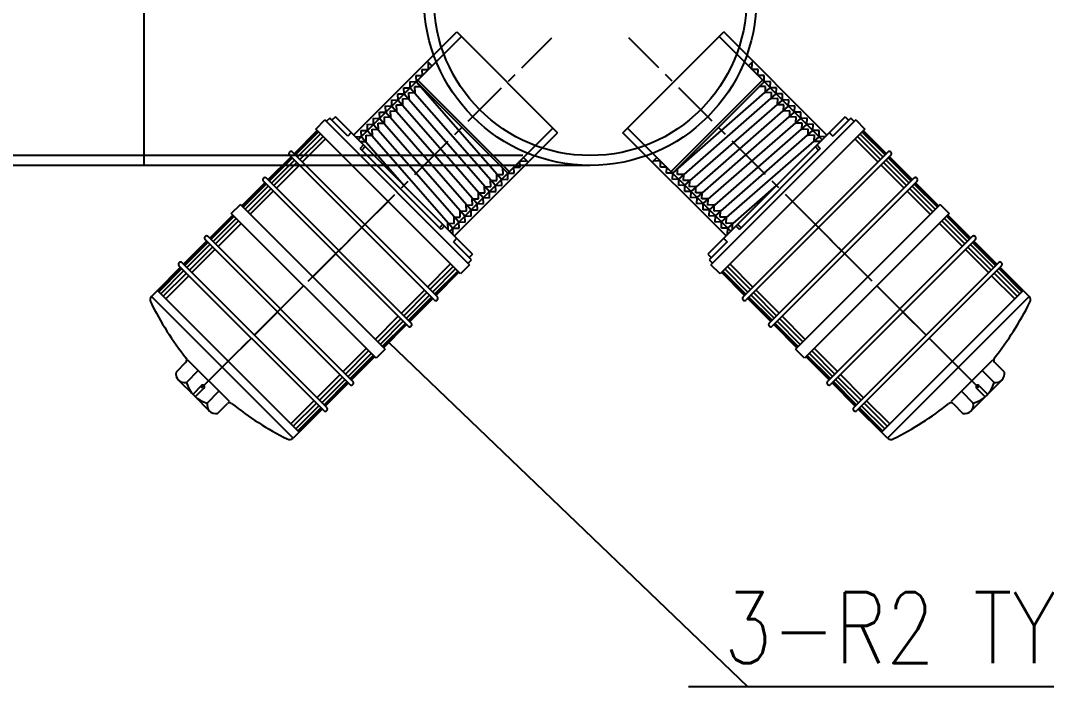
# Model space of a CAD drawing. Extents: x 0 to 36769, y -42 to 11490.
# Drawn here: x 17804 to 18675, y 9455 to 10020 of the extents above; entities that cross this region are included whole.
import ezdxf

# ---------------------------------------------------------------- set-up
doc = ezdxf.new("R2010")
doc.units = 0
doc.header["$LTSCALE"] = 160
doc.header["$MEASUREMENT"] = 0
doc.linetypes.add('CENTER', pattern=[2, 1.25, -0.25, 0.25, -0.25])
doc.layers.get('0').update_dxf_attribs({"linetype": 'CONTINUOUS'})
for name, color, linetype in [('DIM', 7, 'CONTINUOUS'), ('EQI', 3, 'CONTINUOUS'), ('機器', 3, 'CONTINUOUS')]:
    doc.layers.add(name, color=color, linetype=linetype)
doc.styles.add('ROMANSEXTFONT', font='romans.shx', dxfattribs={"width": 0.8, "bigfont": 'extfont.shx'})
doc.dimstyles.get("Standard").update_dxf_attribs({"dimscale": 20, "dimtxt": 2.8, "dimasz": 2.5, "dimexe": 1, "dimexo": 2.5, "dimgap": 0.8, "dimtad": 1, "dimdec": 0, "dimrnd": 0.5, "dimzin": 9, "dimdsep": 46, "dimtxsty": 'ROMANSEXTFONT', "dimblk": 'OPEN', "dimcen": -0.6, "dimclrd": 256, "dimclre": 256, "dimclrt": 2, "dimadec": 0, "dimazin": 0, "dimtfac": 1, "dimtdec": 0, "dimtmove": 1, "dimatfit": 3, "dimldrblk": 'OPEN', "dimfxl": 0, "dimtvp": 1, "dimtolj": 1, "dimtzin": 9, "dimarcsym": 0})

# ---------------------------------------------------------------- blocks, each defined once
blk = doc.blocks.new('OPEN')

msp = doc.modelspace()

# ---------------------------------------------------------------- linework, layer by layer
at = {"layer": 'DIM'}
msp.add_line((18371.22565, 9454.80148), (19160.68288, 9454.80148), dxfattribs=at)
at = {"layer": 'EQI', "color": 1, "linetype": 'CENTER', "ltscale": 0.2}
for p, q in [((17958.16065, 9707.99909), (18255.1455, 10004.98394)), ((18617.57517, 9707.99909), (18320.59032, 10004.98394))]:
    msp.add_line(p, q, dxfattribs=at)
at = {"layer": 'EQI', "color": 6}
for p, q in [((18087.12029, 9922.51866), (18174.64961, 10010.04797)), ((18091.08009, 9918.55886), (18178.60941, 10006.08817)), ((18174.64961, 10010.04797), (18260.20953, 9924.48805)), ((18315.52629, 9924.48805), (18401.08621, 10010.04797)), ((18484.65573, 9918.55886), (18397.12642, 10006.08817)), ((18488.61553, 9922.51866), (18401.08621, 10010.04797)), ((18149.62853, 9985.0269), (18153.58833, 9981.0671)), ((18422.14749, 9981.0671), (18426.10729, 9985.0269)), ((18140.35866, 9967.67731), (18141.7275, 9969.04615)), ((18140.35866, 9967.67731), (18212.66008, 9885.01831)), ((18217.83887, 9890.1971), (18140.35866, 9967.67731)), ((18219.20771, 9891.56594), (18141.7275, 9969.04615)), ((18434.00832, 9969.04615), (18356.52811, 9891.56594)), ((18435.37717, 9967.67731), (18357.89696, 9890.1971)), ((18135.17987, 9962.49852), (18207.48129, 9879.83952)), ((18357.89696, 9890.1971), (18440.55596, 9962.49852)), ((18124.82229, 9952.14094), (18197.12371, 9869.48194)), ((18130.00108, 9957.31973), (18202.3025, 9874.66073)), ((18363.07575, 9885.01831), (18445.73475, 9957.31973)), ((18368.25454, 9879.83952), (18450.91354, 9952.14094)), ((18114.46471, 9941.78336), (18186.76613, 9859.12436)), ((18119.6435, 9946.96215), (18191.94492, 9864.30315)), ((18373.43333, 9874.66073), (18456.09233, 9946.96215)), ((18378.61212, 9869.48194), (18461.27112, 9941.78336)), ((18054.94649, 9927.58275), (18062.65425, 9935.29052)), ((18185.45208, 9812.49269), (18062.65425, 9935.29052)), ((18066.86638, 9936.91325), (18063.94895, 9933.99582)), ((18082.12567, 9921.65397), (18066.86638, 9936.91325)), ((18071.68606, 9937.95289), (18068.7564, 9935.02323)), ((18188.11445, 9821.5245), (18071.68606, 9937.95289)), ((18109.28592, 9936.60457), (18181.58734, 9853.94557)), ((18383.79091, 9864.30315), (18466.44991, 9936.60457)), ((18504.04976, 9937.95289), (18387.62137, 9821.5245)), ((18513.08157, 9935.29052), (18390.28374, 9812.49269)), ((18508.86944, 9936.91325), (18493.61015, 9921.65397)), ((18504.04976, 9937.95289), (18506.97942, 9935.02323)), ((18511.78687, 9933.99582), (18508.86944, 9936.91325)), ((18513.08157, 9935.29052), (18520.77308, 9927.59901)), ((18036.63944, 9906.68451), (18056.24209, 9926.28715)), ((18177.74431, 9804.78493), (18054.94649, 9927.58275)), ((18085.05533, 9924.58362), (18082.12567, 9921.65397)), ((18098.92834, 9926.24699), (18171.22976, 9843.58799)), ((18104.10713, 9931.42578), (18176.40855, 9848.76678)), ((18168.72042, 9840.91853), (18256.24973, 9928.44784)), ((18172.68022, 9836.95873), (18260.20953, 9924.48805)), ((18403.0556, 9836.95873), (18315.52629, 9924.48805)), ((18407.0154, 9840.91853), (18319.48609, 9928.44784)), ((18388.9697, 9859.12436), (18471.6287, 9931.42578)), ((18394.14849, 9853.94557), (18476.80749, 9926.24699)), ((18520.78933, 9927.58275), (18397.99151, 9804.78493)), ((18490.6805, 9924.58362), (18493.61015, 9921.65397)), ((18539.09728, 9906.68541), (18519.49464, 9926.28806)), ((18093.74955, 9921.0682), (18129.90026, 9879.7387)), ((18399.32728, 9848.76678), (18481.98628, 9921.0682)), ((18158.15837, 9785.19808), (18035.36055, 9907.99591)), ((18095.5887, 9914.05025), (18092.65904, 9911.12059)), ((18161.28215, 9842.49748), (18092.65904, 9911.12059)), ((18097.00665, 9912.6323), (18094.07699, 9909.70264)), ((18483.07678, 9911.12059), (18414.45367, 9842.49748)), ((18540.37618, 9907.99681), (18417.57835, 9785.19899)), ((18478.72917, 9912.6323), (18481.65883, 9909.70264)), ((18480.14712, 9914.05025), (18483.07678, 9911.12059)), ((18014.46456, 9884.50782), (18034.06721, 9904.11046)), ((18155.56898, 9782.60869), (18032.77115, 9905.40651)), ((18231.22866, 9903.42677), (18235.18846, 9899.46697)), ((18340.54736, 9899.46697), (18344.50716, 9903.42677)), ((18542.96557, 9905.40742), (18420.16775, 9782.60959)), ((18561.27397, 9884.51053), (18541.67133, 9904.11317)), ((18357.89696, 9890.1971), (18356.52811, 9891.56594)), ((17992.28922, 9862.33158), (18011.89187, 9881.93422)), ((18133.39364, 9760.43245), (18010.59582, 9883.23028)), ((18135.98304, 9763.02185), (18013.18521, 9885.81967)), ((18562.55241, 9885.82148), (18439.75459, 9763.02365)), ((18565.14181, 9883.23208), (18442.34398, 9760.43426)), ((18583.45021, 9862.33519), (18563.84756, 9881.93784)), ((18404.50607, 9843.58799), (18445.83557, 9879.7387)), ((17983.30121, 9855.93657), (17991.00898, 9863.64434)), ((18113.8068, 9740.84651), (17991.00898, 9863.64434)), ((18584.72775, 9863.64524), (18461.92992, 9740.84741)), ((18584.72775, 9863.64524), (18592.41926, 9855.95373)), ((17964.99462, 9835.03788), (17984.59726, 9854.64052)), ((18106.09904, 9733.13875), (17983.30121, 9855.93657)), ((18592.43551, 9855.93748), (18469.63769, 9733.13965)), ((18610.74391, 9835.04058), (18591.14127, 9854.64323)), ((18162.79386, 9846.84509), (18159.86421, 9843.91543)), ((18164.21181, 9845.42714), (18161.28215, 9842.49748)), ((18411.52401, 9845.42714), (18414.45367, 9842.49748)), ((18412.94196, 9846.84509), (18415.87162, 9843.91543)), ((17942.81793, 9812.86299), (17962.42057, 9832.46564)), ((18083.9237, 9710.96251), (17961.12588, 9833.76033)), ((18086.5131, 9713.5519), (17963.71527, 9836.34973)), ((18174.74519, 9834.89377), (18171.81553, 9831.96411)), ((18187.07481, 9816.70482), (18171.81553, 9831.96411)), ((18403.9203, 9831.96411), (18388.66101, 9816.70482)), ((18400.99064, 9834.89377), (18403.9203, 9831.96411)), ((18612.02236, 9836.35154), (18489.22453, 9713.55371)), ((18614.61175, 9833.76214), (18491.81393, 9710.96432)), ((18632.9188, 9812.86389), (18613.31615, 9832.46654)), ((18188.11445, 9821.5245), (18185.18479, 9818.59484)), ((18387.62137, 9821.5245), (18390.55103, 9818.59484)), ((18061.74792, 9688.78672), (17938.95009, 9811.58455)), ((18064.33731, 9691.37612), (17941.53949, 9814.17394)), ((18185.45208, 9812.49269), (18177.76057, 9804.80118)), ((18184.15738, 9813.78739), (18187.07481, 9816.70482)), ((18388.66101, 9816.70482), (18391.57844, 9813.78739)), ((18397.99151, 9804.78493), (18390.28374, 9812.49269)), ((18634.19814, 9814.17575), (18511.40032, 9691.37792)), ((18636.78754, 9811.58635), (18513.98971, 9688.78853)), ((17920.64214, 9790.68721), (17940.24479, 9810.28985)), ((18156.84697, 9786.47698), (18176.44962, 9806.07962)), ((18418.88975, 9786.47788), (18399.28711, 9806.08053)), ((18655.09458, 9790.68811), (18635.49194, 9810.29075)), ((17915.48051, 9785.52557), (17920.64214, 9790.68721)), ((18035.68894, 9665.31714), (17915.48051, 9785.52557)), ((18040.86683, 9670.49503), (17920.6584, 9790.70346)), ((18655.07923, 9790.70527), (18534.8708, 9670.49684)), ((18660.25712, 9785.52738), (18540.04869, 9665.31895)), ((18655.09549, 9790.68901), (18660.25712, 9785.52738)), ((18134.67209, 9764.30029), (18154.27473, 9783.90294)), ((18441.06644, 9764.303), (18421.4638, 9783.90564)), ((18112.49675, 9742.12405), (18132.0994, 9761.7267)), ((18463.24268, 9742.12766), (18443.64004, 9761.73031)), ((18113.8068, 9740.84651), (18106.11529, 9733.155)), ((18469.63769, 9733.13965), (18461.92992, 9740.84741)), ((18085.20215, 9714.83035), (18104.80479, 9734.43299)), ((18490.53639, 9714.83306), (18470.93374, 9734.4357)), ((17944.86913, 9729.84297), (17936.4949, 9721.46874)), ((17944.86913, 9729.84297), (17936.4949, 9721.46874)), ((17981.6715, 9696.36911), (17946.53338, 9731.50723)), ((18629.20515, 9731.50993), (18594.06704, 9696.37182)), ((18639.24363, 9721.47145), (18630.8694, 9729.84568)), ((17938.53391, 9714.72322), (17951.7107, 9701.54643)), ((17955.31791, 9722.7227), (17945.27943, 9712.68422)), ((18630.4591, 9712.68693), (18620.42062, 9722.72541)), ((18624.02783, 9701.54914), (18637.20462, 9714.72593)), ((17958.07452, 9709.96486), (17950.68339, 9702.57374)), ((17960.1333, 9707.91441), (17952.73802, 9700.51911)), ((18063.02546, 9692.65546), (18082.6281, 9712.25811)), ((18512.71127, 9692.65637), (18493.10862, 9712.25901)), ((18615.6094, 9707.91295), (18623.00052, 9700.52183)), ((18617.65986, 9709.97174), (18625.05515, 9702.57646)), ((17951.70935, 9701.54779), (17954.25493, 9699.0022)), ((17951.7107, 9701.54643), (17964.88749, 9688.36964)), ((17962.84849, 9695.11516), (17972.88697, 9705.15364)), ((18602.85156, 9705.15635), (18612.89004, 9695.11787)), ((18610.85104, 9688.37235), (18624.02783, 9701.54914)), ((18624.02647, 9701.54779), (18626.57206, 9704.09337)), ((17971.63302, 9686.33063), (17980.00724, 9694.70486)), ((18040.84967, 9670.47968), (18060.45232, 9690.08232)), ((18534.88706, 9670.48058), (18515.28441, 9690.08323)), ((18595.73129, 9694.70757), (18604.10552, 9686.33334)), ((18595.73129, 9694.70757), (18604.10552, 9686.33334)), ((18040.85057, 9670.47878), (18035.68894, 9665.31714)), ((18540.04869, 9665.31895), (18534.88706, 9670.48058))]:
    msp.add_line(p, q, dxfattribs=at)
at = {"layer": 'EQI', "color": 6, "linetype": 'CENTER'}
for p, q in [((18145.36997, 9978.20236), (18150.71624, 9978.03489)), ((18145.53745, 9972.8561), (18145.36997, 9978.20236)), ((18150.71624, 9978.03489), (18150.54876, 9983.38115)), ((18150.54876, 9983.38115), (18151.29774, 9983.35769)), ((18425.18706, 9983.38115), (18424.43808, 9983.35769)), ((18425.01959, 9978.03489), (18425.18706, 9983.38115)), ((18430.36585, 9978.20236), (18425.01959, 9978.03489)), ((18430.19838, 9972.8561), (18430.36585, 9978.20236)), ((18135.17987, 9962.49852), (18135.01239, 9967.84478)), ((18135.01239, 9967.84478), (18140.35866, 9967.67731)), ((18140.35866, 9967.67731), (18140.19118, 9973.02357)), ((18140.19118, 9973.02357), (18145.53745, 9972.8561)), ((18435.54464, 9973.02357), (18430.19838, 9972.8561)), ((18435.37717, 9967.67731), (18435.54464, 9973.02357)), ((18440.72343, 9967.84478), (18435.37717, 9967.67731)), ((18440.55596, 9962.49852), (18440.72343, 9967.84478)), ((18130.00108, 9957.31973), (18129.8336, 9962.66599)), ((18129.8336, 9962.66599), (18135.17987, 9962.49852)), ((18445.90222, 9962.66599), (18440.55596, 9962.49852)), ((18445.73475, 9957.31973), (18445.90222, 9962.66599)), ((18119.47602, 9952.30841), (18124.82229, 9952.14094)), ((18119.6435, 9946.96215), (18119.47602, 9952.30841)), ((18124.82229, 9952.14094), (18124.65481, 9957.4872)), ((18124.65481, 9957.4872), (18130.00108, 9957.31973)), ((18451.08101, 9957.4872), (18445.73475, 9957.31973)), ((18450.91354, 9952.14094), (18451.08101, 9957.4872)), ((18456.2598, 9952.30841), (18450.91354, 9952.14094)), ((18456.09233, 9946.96215), (18456.2598, 9952.30841)), ((18109.28592, 9936.60457), (18109.11844, 9941.95083)), ((18109.11844, 9941.95083), (18114.46471, 9941.78336)), ((18114.46471, 9941.78336), (18114.29723, 9947.12962)), ((18114.29723, 9947.12962), (18119.6435, 9946.96215)), ((18461.43859, 9947.12962), (18456.09233, 9946.96215)), ((18461.27112, 9941.78336), (18461.43859, 9947.12962)), ((18466.61738, 9941.95083), (18461.27112, 9941.78336)), ((18466.44991, 9936.60457), (18466.61738, 9941.95083)), ((18104.10713, 9931.42578), (18103.93965, 9936.77204)), ((18103.93965, 9936.77204), (18109.28592, 9936.60457)), ((18471.79617, 9936.77204), (18466.44991, 9936.60457)), ((18471.6287, 9931.42578), (18471.79617, 9936.77204)), ((18037.00984, 9906.34662), (18056.59623, 9925.93301)), ((18037.71695, 9905.63951), (18057.30334, 9925.2259)), ((18093.58207, 9926.41446), (18098.92834, 9926.24699)), ((18093.74955, 9921.0682), (18093.58207, 9926.41446)), ((18098.76086, 9931.59325), (18104.10713, 9931.42578)), ((18098.92834, 9926.24699), (18098.76086, 9931.59325)), ((18476.97496, 9931.59325), (18471.6287, 9931.42578)), ((18476.80749, 9926.24699), (18476.97496, 9931.59325)), ((18482.15375, 9926.41446), (18476.80749, 9926.24699)), ((18481.98628, 9921.0682), (18482.15375, 9926.41446)), ((18538.01978, 9905.64041), (18518.43339, 9925.2268)), ((18538.72688, 9906.34752), (18519.14049, 9925.93391)), ((18039.48471, 9903.87174), (18059.07111, 9923.45813)), ((18041.60604, 9901.75042), (18061.19243, 9921.33681)), ((18043.72491, 9899.62666), (18063.3104, 9919.21395)), ((18088.40328, 9921.23567), (18093.74955, 9921.0682)), ((18487.33254, 9921.23567), (18481.98628, 9921.0682)), ((18532.01181, 9899.62756), (18512.42633, 9919.21485)), ((18534.13069, 9901.75133), (18514.5443, 9921.33772)), ((18536.25201, 9903.87265), (18516.66562, 9923.45904)), ((18014.83496, 9884.16993), (18034.42135, 9903.75632)), ((18015.54206, 9883.46282), (18035.12846, 9903.04921)), ((18017.30983, 9881.69505), (18036.89622, 9901.28145)), ((18019.43115, 9879.57373), (18039.01754, 9899.16012)), ((18228.36392, 9895.20841), (18228.19645, 9900.55468)), ((18228.19645, 9900.55468), (18233.54271, 9900.3872)), ((18233.54271, 9900.3872), (18233.51925, 9901.13618)), ((18342.19311, 9900.3872), (18342.21657, 9901.13618)), ((18347.53938, 9900.55468), (18342.19311, 9900.3872)), ((18347.3719, 9895.20841), (18347.53938, 9900.55468)), ((18556.30738, 9879.57644), (18536.72099, 9899.16283)), ((18558.4287, 9881.69776), (18538.84231, 9901.28415)), ((18560.19647, 9883.46553), (18540.61008, 9903.05192)), ((18560.90357, 9884.17264), (18541.31718, 9903.75903)), ((18021.55003, 9877.44997), (18041.13552, 9897.03726)), ((18218.00634, 9884.85083), (18217.83887, 9890.1971)), ((18217.83887, 9890.1971), (18223.18513, 9890.02962)), ((18223.18513, 9890.02962), (18223.01766, 9895.37589)), ((18223.01766, 9895.37589), (18228.36392, 9895.20841)), ((18352.71817, 9895.37589), (18347.3719, 9895.20841)), ((18352.55069, 9890.02962), (18352.71817, 9895.37589)), ((18357.89696, 9890.1971), (18352.55069, 9890.02962)), ((18357.72948, 9884.85083), (18357.89696, 9890.1971)), ((18554.1885, 9877.45268), (18534.60302, 9897.03997)), ((17992.65962, 9861.99369), (18012.24601, 9881.58008)), ((17993.36673, 9861.28658), (18012.95312, 9880.87297)), ((18212.66008, 9885.01831), (18218.00634, 9884.85083)), ((18212.82755, 9879.67204), (18212.66008, 9885.01831)), ((18363.07575, 9885.01831), (18357.72948, 9884.85083)), ((18362.90827, 9879.67204), (18363.07575, 9885.01831)), ((18582.3727, 9861.29019), (18562.78631, 9880.87659)), ((18583.07981, 9861.9973), (18563.49342, 9881.58369)), ((17995.1345, 9859.51882), (18014.72089, 9879.10521)), ((17997.25582, 9857.3975), (18016.84221, 9876.98389)), ((17999.37469, 9855.27373), (18018.96018, 9874.86102)), ((18202.46997, 9869.31446), (18202.3025, 9874.66073)), ((18202.3025, 9874.66073), (18207.64876, 9874.49325)), ((18207.48129, 9879.83952), (18212.82755, 9879.67204)), ((18207.64876, 9874.49325), (18207.48129, 9879.83952)), ((18368.25454, 9879.83952), (18362.90827, 9879.67204)), ((18368.08706, 9874.49325), (18368.25454, 9879.83952)), ((18373.43333, 9874.66073), (18368.08706, 9874.49325)), ((18373.26585, 9869.31446), (18373.43333, 9874.66073)), ((18576.36474, 9855.27734), (18556.77925, 9874.86464)), ((18578.48362, 9857.40111), (18558.89723, 9876.9875)), ((18580.60494, 9859.52243), (18561.01855, 9879.10882)), ((18096.75946, 9846.597), (18116.34585, 9866.18339)), ((18191.94492, 9864.30315), (18197.29118, 9864.13567)), ((18192.11239, 9858.95688), (18191.94492, 9864.30315)), ((18197.29118, 9864.13567), (18197.12371, 9869.48194)), ((18197.12371, 9869.48194), (18202.46997, 9869.31446)), ((18378.61212, 9869.48194), (18373.26585, 9869.31446)), ((18378.44464, 9864.13567), (18378.61212, 9869.48194)), ((18383.79091, 9864.30315), (18378.44464, 9864.13567)), ((18383.62343, 9858.95688), (18383.79091, 9864.30315)), ((18478.97726, 9846.5979), (18459.39087, 9866.18429)), ((17965.36502, 9834.69999), (17984.95141, 9854.28638)), ((18181.58734, 9853.94557), (18186.9336, 9853.77809)), ((18181.75481, 9848.5993), (18181.58734, 9853.94557)), ((18186.9336, 9853.77809), (18186.76613, 9859.12436)), ((18186.76613, 9859.12436), (18192.11239, 9858.95688)), ((18388.9697, 9859.12436), (18383.62343, 9858.95688)), ((18388.80222, 9853.77809), (18388.9697, 9859.12436)), ((18394.14849, 9853.94557), (18388.80222, 9853.77809)), ((18393.98101, 9848.5993), (18394.14849, 9853.94557)), ((18610.37352, 9834.70269), (18590.78712, 9854.28909)), ((17966.07212, 9833.99288), (17985.65851, 9853.57927)), ((17967.83989, 9832.22511), (17987.42628, 9851.8115)), ((17969.96121, 9830.10379), (17989.5476, 9849.69018)), ((17972.08009, 9827.98003), (17991.66557, 9847.56732)), ((18176.40855, 9848.76678), (18181.75481, 9848.5993)), ((18176.57602, 9843.42051), (18176.40855, 9848.76678)), ((18399.32728, 9848.76678), (18393.98101, 9848.5993)), ((18399.1598, 9843.42051), (18399.32728, 9848.76678)), ((18603.65845, 9827.98274), (18584.07296, 9847.57003)), ((18605.77732, 9830.1065), (18586.19093, 9849.69289)), ((18607.89864, 9832.22782), (18588.31225, 9851.81421)), ((18609.66641, 9833.99559), (18590.08002, 9853.58198)), ((18074.58413, 9824.42076), (18094.17052, 9844.00715)), ((18171.22976, 9843.58799), (18176.57602, 9843.42051)), ((18171.39723, 9838.24172), (18171.22976, 9843.58799)), ((18404.50607, 9843.58799), (18399.1598, 9843.42051)), ((18404.33859, 9838.24172), (18404.50607, 9843.58799)), ((18501.1535, 9824.42257), (18481.56711, 9844.00896)), ((17943.18833, 9812.5251), (17962.77472, 9832.11149)), ((17943.89543, 9811.818), (17963.48182, 9831.40439)), ((17945.6632, 9810.05023), (17965.24959, 9829.63662)), ((18630.07352, 9810.05113), (18610.48713, 9829.63752)), ((18631.84129, 9811.8189), (18612.2549, 9831.40529)), ((18632.5484, 9812.52601), (18612.96201, 9832.1124)), ((17947.78452, 9807.92891), (17967.37091, 9827.5153)), ((17949.9034, 9805.80514), (17969.48888, 9825.39244)), ((18052.40879, 9802.24452), (18071.99518, 9821.83091)), ((18523.32974, 9802.24723), (18503.74335, 9821.83362)), ((18625.83333, 9805.80605), (18606.24784, 9825.39334)), ((18627.9522, 9807.92981), (18608.36581, 9827.5162)), ((18149.78912, 9793.56245), (18169.37642, 9813.14793)), ((18151.91289, 9791.44357), (18171.49928, 9811.02996)), ((18423.82384, 9791.44447), (18404.23745, 9811.03087)), ((18425.9476, 9793.56335), (18406.36031, 9813.14884)), ((17921.01254, 9790.34932), (17940.59893, 9809.93571)), ((17921.71965, 9789.64221), (17941.30604, 9809.2286)), ((17923.48741, 9787.87444), (17943.07381, 9807.46083)), ((17925.60873, 9785.75312), (17945.19513, 9805.33951)), ((17927.72761, 9783.62936), (17947.3131, 9803.21665)), ((18154.03421, 9789.32225), (18173.6206, 9808.90864)), ((18155.80197, 9787.55448), (18175.38837, 9807.14088)), ((18156.50908, 9786.84738), (18176.09547, 9806.43377)), ((18419.22764, 9786.84828), (18399.64125, 9806.43467)), ((18419.93475, 9787.55539), (18400.34836, 9807.14178)), ((18421.70252, 9789.32315), (18402.11613, 9808.90955)), ((18648.00912, 9783.63026), (18628.42363, 9803.21755)), ((18650.12799, 9785.75402), (18630.5416, 9805.34042)), ((18652.24931, 9787.87535), (18632.66292, 9807.46174)), ((18654.01708, 9789.64311), (18634.43069, 9809.2295)), ((18654.72419, 9790.35022), (18635.13779, 9809.93661)), ((18025.11418, 9774.95082), (18044.70058, 9794.53721)), ((18550.62344, 9774.95262), (18531.03705, 9794.53901)), ((18127.61424, 9771.38576), (18147.20153, 9790.97125)), ((18129.738, 9769.26688), (18149.3244, 9788.85327)), ((18131.85932, 9767.14556), (18151.44572, 9786.73195)), ((18133.62709, 9765.37779), (18153.21348, 9784.96419)), ((18134.3342, 9764.67069), (18153.92059, 9784.25708)), ((18441.40433, 9764.6734), (18421.81794, 9784.25979)), ((18442.11144, 9765.3805), (18422.52505, 9784.96689)), ((18443.87921, 9767.14827), (18424.29282, 9786.73466)), ((18446.00053, 9769.26959), (18426.41414, 9788.85598)), ((18448.12429, 9771.38847), (18428.537, 9790.97395)), ((18002.93885, 9752.77458), (18022.52524, 9772.36097)), ((18105.4389, 9749.20952), (18125.0262, 9768.79501)), ((18470.30053, 9749.21313), (18450.71324, 9768.79862)), ((18572.79968, 9752.77729), (18553.21329, 9772.36368)), ((18107.56267, 9747.09064), (18127.14906, 9766.67704)), ((18109.68399, 9744.96932), (18129.27038, 9764.55571)), ((18111.45176, 9743.20156), (18131.03815, 9762.78795)), ((18112.15886, 9742.49445), (18131.74525, 9762.08084)), ((18463.58057, 9742.49806), (18443.99418, 9762.08445)), ((18464.28768, 9743.20517), (18444.70129, 9762.79156)), ((18466.05545, 9744.97294), (18446.46905, 9764.55933)), ((18468.17677, 9747.09426), (18448.59037, 9766.68065)), ((17980.76306, 9730.59879), (18000.34945, 9750.18518)), ((18594.97547, 9730.6015), (18575.38908, 9750.18789)), ((18078.1443, 9721.91582), (18097.73159, 9741.5013)), ((18497.59423, 9721.91852), (18478.00694, 9741.50401)), ((18080.26806, 9719.79694), (18099.85445, 9739.38333)), ((18082.38938, 9717.67562), (18101.97577, 9737.26201)), ((18084.15715, 9715.90785), (18103.74354, 9735.49424)), ((18084.86426, 9715.20075), (18104.45065, 9734.78714)), ((18490.87428, 9715.20346), (18471.28788, 9734.78985)), ((18491.58138, 9715.91056), (18471.99499, 9735.49695)), ((18493.34915, 9717.67833), (18473.76276, 9737.26472)), ((18495.47047, 9719.79965), (18475.88408, 9739.38604)), ((18055.96761, 9699.74093), (18075.5549, 9719.32642)), ((18058.09137, 9697.62206), (18077.67776, 9717.20845)), ((18060.21269, 9695.50074), (18079.79908, 9715.08713)), ((18515.52403, 9695.50164), (18495.93764, 9715.08803)), ((18517.64535, 9697.62296), (18498.05896, 9717.20935)), ((18519.76912, 9699.74183), (18500.18182, 9719.32732)), ((18061.98046, 9693.73297), (18081.56685, 9713.31936)), ((18062.68757, 9693.02586), (18082.27396, 9712.61225)), ((18513.04916, 9693.02677), (18493.46277, 9712.61316)), ((18513.75627, 9693.73387), (18494.16987, 9713.32026)), ((18033.79182, 9677.56515), (18053.37912, 9697.15063)), ((18541.9449, 9677.56605), (18522.35761, 9697.15154)), ((18035.91559, 9675.44627), (18055.50198, 9695.03266)), ((18038.03691, 9673.32495), (18057.6233, 9692.91134)), ((18039.80467, 9671.55718), (18059.39106, 9691.14357)), ((18040.51178, 9670.85008), (18060.09817, 9690.43647)), ((18535.22495, 9670.85098), (18515.63855, 9690.43737)), ((18535.93205, 9671.55809), (18516.34566, 9691.14448)), ((18537.69982, 9673.32585), (18518.11343, 9692.91224)), ((18539.82114, 9675.44717), (18520.23475, 9695.03356))]:
    msp.add_line(p, q, dxfattribs=at)
at = {"layer": 'EQI'}
for p, q in [((18435.37717, 9967.67731), (18434.00832, 9969.04615)), ((18217.83887, 9890.1971), (18219.20771, 9891.56594))]:
    msp.add_line(p, q, dxfattribs=at)
at = {"layer": 'EQI', "color": 1, "linetype": 'CENTER'}
for p, q in [((18134.12682, 9953.19398), (18133.95934, 9958.54025)), ((18133.95934, 9958.54025), (18139.30561, 9958.37277)), ((18139.30561, 9958.37277), (18139.13813, 9963.71904)), ((18139.13813, 9963.71904), (18144.4844, 9963.55156)), ((18436.59769, 9963.71904), (18431.25142, 9963.55156)), ((18436.43021, 9958.37277), (18436.59769, 9963.71904)), ((18441.77648, 9958.54025), (18436.43021, 9958.37277)), ((18441.609, 9953.19398), (18441.77648, 9958.54025)), ((18128.94803, 9948.01519), (18128.78055, 9953.36146)), ((18128.78055, 9953.36146), (18134.12682, 9953.19398)), ((18446.95527, 9953.36146), (18441.609, 9953.19398)), ((18446.78779, 9948.01519), (18446.95527, 9953.36146)), ((18118.59045, 9937.65761), (18118.42297, 9943.00388)), ((18118.42297, 9943.00388), (18123.76924, 9942.8364)), ((18123.60176, 9948.18267), (18128.94803, 9948.01519)), ((18123.76924, 9942.8364), (18123.60176, 9948.18267)), ((18452.13406, 9948.18267), (18446.78779, 9948.01519)), ((18451.96658, 9942.8364), (18452.13406, 9948.18267)), ((18457.31285, 9943.00388), (18451.96658, 9942.8364)), ((18457.14537, 9937.65761), (18457.31285, 9943.00388)), ((18108.23287, 9927.30003), (18108.06539, 9932.6463)), ((18108.06539, 9932.6463), (18113.41166, 9932.47882)), ((18113.41166, 9932.47882), (18113.24418, 9937.82509)), ((18113.24418, 9937.82509), (18118.59045, 9937.65761)), ((18462.49164, 9937.82509), (18457.14537, 9937.65761)), ((18462.32416, 9932.47882), (18462.49164, 9937.82509)), ((18467.67043, 9932.6463), (18462.32416, 9932.47882)), ((18467.50295, 9927.30003), (18467.67043, 9932.6463)), ((18103.05408, 9922.12124), (18102.8866, 9927.46751)), ((18102.8866, 9927.46751), (18108.23287, 9927.30003)), ((18472.84922, 9927.46751), (18467.50295, 9927.30003)), ((18472.68174, 9922.12124), (18472.84922, 9927.46751)), ((18092.52902, 9917.10993), (18097.87529, 9916.94245)), ((18097.70781, 9922.28872), (18103.05408, 9922.12124)), ((18097.87529, 9916.94245), (18097.70781, 9922.28872)), ((18478.02801, 9922.28872), (18472.68174, 9922.12124)), ((18477.86053, 9916.94245), (18478.02801, 9922.28872)), ((18483.2068, 9917.10993), (18477.86053, 9916.94245)), ((18208.53433, 9889.14405), (18213.8806, 9888.97657)), ((18208.70181, 9883.79778), (18208.53433, 9889.14405)), ((18213.8806, 9888.97657), (18213.71312, 9894.32284)), ((18361.85522, 9888.97657), (18362.0227, 9894.32284)), ((18367.20149, 9889.14405), (18361.85522, 9888.97657)), ((18367.03401, 9883.79778), (18367.20149, 9889.14405)), ((18203.35554, 9883.96526), (18208.70181, 9883.79778)), ((18203.52302, 9878.61899), (18203.35554, 9883.96526)), ((18372.38028, 9883.96526), (18367.03401, 9883.79778)), ((18372.2128, 9878.61899), (18372.38028, 9883.96526)), ((18193.16544, 9868.26141), (18192.99796, 9873.60768)), ((18192.99796, 9873.60768), (18198.34423, 9873.4402)), ((18198.34423, 9873.4402), (18198.17675, 9878.78647)), ((18198.17675, 9878.78647), (18203.52302, 9878.61899)), ((18377.55907, 9878.78647), (18372.2128, 9878.61899)), ((18377.39159, 9873.4402), (18377.55907, 9878.78647)), ((18382.73786, 9873.60768), (18377.39159, 9873.4402)), ((18382.57038, 9868.26141), (18382.73786, 9873.60768)), ((18182.64038, 9863.2501), (18187.98665, 9863.08262)), ((18182.80786, 9857.90383), (18182.64038, 9863.2501)), ((18187.81917, 9868.42889), (18193.16544, 9868.26141)), ((18187.98665, 9863.08262), (18187.81917, 9868.42889)), ((18387.91665, 9868.42889), (18382.57038, 9868.26141)), ((18387.74917, 9863.08262), (18387.91665, 9868.42889)), ((18393.09544, 9863.2501), (18387.74917, 9863.08262)), ((18392.92796, 9857.90383), (18393.09544, 9863.2501)), ((18177.62907, 9852.72504), (18177.46159, 9858.07131)), ((18177.46159, 9858.07131), (18182.80786, 9857.90383)), ((18398.27423, 9858.07131), (18392.92796, 9857.90383)), ((18398.10675, 9852.72504), (18398.27423, 9858.07131)), ((18167.10401, 9847.71373), (18172.45028, 9847.54625)), ((18167.27149, 9842.36746), (18167.10401, 9847.71373)), ((18172.45028, 9847.54625), (18172.2828, 9852.89252)), ((18172.2828, 9852.89252), (18177.62907, 9852.72504)), ((18403.45302, 9852.89252), (18398.10675, 9852.72504)), ((18403.28554, 9847.54625), (18403.45302, 9852.89252)), ((18408.63181, 9847.71373), (18403.28554, 9847.54625)), ((18408.46433, 9842.36746), (18408.63181, 9847.71373))]:
    msp.add_line(p, q, dxfattribs=at)
at = {"layer": 'EQI', "color": 6, "linetype": 'CENTER'}
for centre, start, end in [((18034.06585, 9906.70121), 45, 225), ((18541.67087, 9906.70212), 315, 135), ((18011.89052, 9884.52497), 45, 225), ((18563.84711, 9884.52678), 315, 135), ((17962.42057, 9835.05503), 45, 225), ((18613.31705, 9835.05684), 315, 135), ((17940.24479, 9812.87925), 45, 225), ((18635.49284, 9812.88105), 315, 135), ((18156.86368, 9783.90339), 225, 45), ((18418.87305, 9783.90429), 135, 315), ((18134.68834, 9761.72715), 225, 45), ((18441.04929, 9761.72895), 135, 315), ((18085.2184, 9712.25721), 225, 45), ((18490.51923, 9712.25901), 135, 315), ((18063.04261, 9690.08142), 225, 45), ((18512.69502, 9690.08323), 135, 315)]:
    msp.add_arc(centre, 1.83098, start, end, dxfattribs=at)
at = {"layer": 'EQI', "color": 6}
for centre, radius, start, end in [((17918.25457, 9782.75151), 3.92312, 135, 212.73671205), ((18657.48306, 9782.75332), 3.92312, 327.26328796, 45), ((18146.60569, 9894.83586), 258.27352, 206.24352164, 218.70671724), ((18429.13285, 9894.83856), 258.27352, 321.2932114, 333.75640277), ((17943.01975, 9731.69234), 2.61541, 315, 38.70663328), ((17943.01975, 9731.69234), 2.61541, 315, 38.70663328), ((18632.71878, 9731.69505), 2.61541, 141.29336673, 225), ((17943.80842, 9719.99773), 7.45987, 168.62596843, 281.37403158), ((17943.80842, 9719.99773), 7.45987, 168.62596843, 225), ((18631.93011, 9720.00044), 7.45987, 258.62596843, 11.37403158), ((17969.27976, 9719.11549), 24.8464, 195.00002356, 255.00002247), ((17959.10183, 9708.93755), 1.45284, 314.76780421, 135), ((18606.45877, 9719.1182), 24.8464, 285.00002356, 345.00002247), ((18616.63671, 9708.94027), 1.45284, 44.76780421, 225), ((17970.162, 9693.64415), 7.45987, 168.62596843, 281.37403158), ((17981.85661, 9692.85548), 2.61541, 51.29336673, 135), ((18145.00013, 9896.44142), 258.27352, 231.2932114, 243.75640277), ((18430.73841, 9896.44412), 258.27352, 296.24352164, 308.70671724), ((18593.88192, 9692.85819), 2.61541, 45, 128.70663328), ((18593.88192, 9692.85819), 2.61541, 45, 128.70663328), ((18605.57653, 9693.64686), 7.45987, 258.62596843, 11.37403158), ((18605.57653, 9693.64686), 7.45987, 258.62596843, 315), ((18032.91488, 9668.0912), 3.92312, 237.26328796, 315), ((18542.82275, 9668.09301), 3.92312, 225, 302.73671205)]:
    msp.add_arc(centre, radius, start, end, dxfattribs=at)
at = {"layer": '機器'}
for p, q in [((17909.23669, 10178.70635), (17909.23669, 9896.70635)), ((18230.77513, 9905.10635), (17277.23669, 9905.10635)), ((18287.86791, 9896.70635), (17277.23669, 9896.70635))]:
    msp.add_line(p, q, dxfattribs=at)
for radius in [141, 132.6]:
    msp.add_circle((18287.86791, 10037.70635), radius, dxfattribs=at)

# ---------------------------------------------------------------- texts
at = {"color": 2, "style": 'ROMANSEXTFONT', "width": 0.8}
msp.add_text('3-R2 TYPE STRAINER', height=60, dxfattribs=at).set_placement((18401.143, 9474.69236))

# ---------------------------------------------------------------- leaders
at = {"layer": 'DIM'}
msp.add_leader([(18116.91034, 9746.53764), (18421.22565, 9454.80148)], dimstyle='Standard', override={"dimgap": 0.8, "dimtad": 0, "dimldrblk": 'OPEN'}, dxfattribs=at)

doc.saveas('drawing.dxf')
